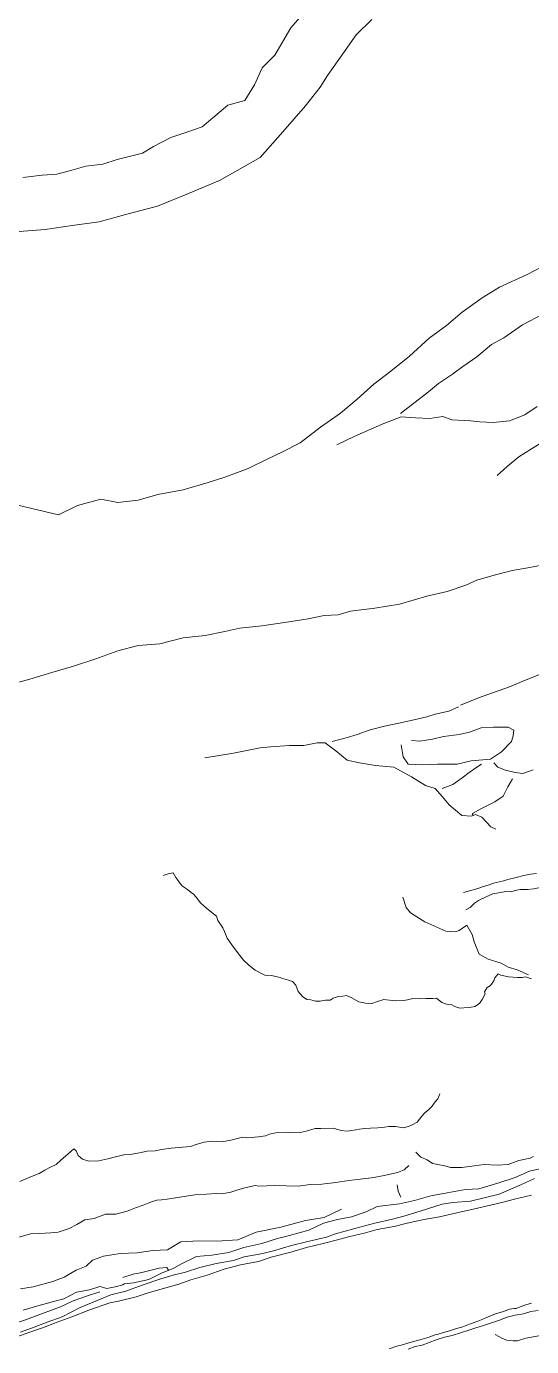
# Model space of a CAD drawing. Extents: x 683321 to 688873, y 7661944 to 7668387.
# Drawn here: x 687437.2 to 687588.5, y 7667466.3 to 7667861.8 of the extents above; entities that cross this region are included whole.
import ezdxf

# ---------------------------------------------------------------- set-up
doc = ezdxf.new("R2010")
doc.units = 0
doc.header["$MEASUREMENT"] = 0
doc.layers.add('01 CRESTA_Line', color=3, linetype='Continuous', lineweight=20)

msp = doc.modelspace()

# ---------------------------------------------------------------- linework, layer by layer
at = {"layer": '01 CRESTA_Line'}
for points in [[(687520.38, 7667865.98, 4440.07), (687516.38, 7667861.4, 4440.39), (687511.66, 7667853.19, 4440.18), (687507.78, 7667849.35, 4441.64), (687505.56, 7667844.34, 4441.65), (687502.65, 7667839.6, 4441.02), (687497.53, 7667838.18, 4443.46), (687493.66, 7667834.95, 4443.09), (687489.83, 7667831.77, 4442.74), (687485.21, 7667830.13, 4443.29), (687480.48, 7667828.48, 4444.03), (687475.31, 7667825.82, 4444.26), (687471.94, 7667823.83, 4444.08), (687467.62, 7667822.77, 4445.46), (687464.42, 7667821.94, 4446.35), (687460.09, 7667820.54, 4446.96), (687455.02, 7667819.95, 4448.63), (687450.08, 7667818.51, 4448.62), (687446.27, 7667817.54, 4449.07), (687441.97, 7667817.25, 4449.83), (687436.16, 7667816.56, 4450.17)], [(687435.02, 7667800.33, 4444.38), (687442.82, 7667801.01, 4443.38), (687450.93, 7667802.16, 4442.34), (687459.03, 7667803.31, 4441.31), (687467.73, 7667805.61, 4440.24), (687476.43, 7667807.92, 4439.18), (687485.75, 7667811.77, 4438.16), (687495.07, 7667815.63, 4437.14), (687507.24, 7667822.49, 4436.19), (687514.03, 7667830.26, 4435.72), (687520.82, 7667838.04, 4435.26), (687525.18, 7667843.59, 4434.61), (687527.4, 7667847.06, 4434.5), (687531.96, 7667853.62, 4434.27), (687536.02, 7667859.24, 4434.62), (687540.64, 7667863.92, 4434.21)], [(687434.63, 7667718.36, 4393.66), (687446.77, 7667715.44, 4390.15), (687452.52, 7667718.33, 4391.3), (687459.52, 7667720.14, 4391.03), (687464.61, 7667719.19, 4389.39), (687470.69, 7667719.86, 4387.68), (687476.57, 7667721.59, 4388.62), (687484.17, 7667722.93, 4387.48), (687491.66, 7667725.19, 4386.97), (687496.96, 7667726.85, 4386.8), (687503.66, 7667729.4, 4386.64), (687509.27, 7667732.15, 4386.78), (687513.95, 7667734.37, 4386.84), (687519.24, 7667737.03, 4386.87), (687525.34, 7667741.76, 4387.55), (687531.29, 7667745.92, 4387.86), (687536.26, 7667750.18, 4388.36), (687541.27, 7667754.59, 4388.76), (687546.37, 7667758.57, 4388.92), (687551.95, 7667762.98, 4389.24), (687557.81, 7667768.37, 4389.65), (687563.02, 7667772.21, 4389.76), (687567.7, 7667776.2, 4390.42), (687573.72, 7667780.53, 4390.7), (687578.93, 7667783.66, 4391.06), (687587.2, 7667787.46, 4391.26), (687594.68, 7667791.39, 4391.79)], [(687591.93, 7667775.56, 4387.81), (687585.77, 7667772.45, 4387.45), (687580.25, 7667768.56, 4386.61), (687576.54, 7667766.52, 4386.62), (687572.09, 7667762.85, 4386.01), (687567.97, 7667759.91, 4385.75), (687564.84, 7667757.59, 4385.7), (687560.6, 7667754.82, 4385.52), (687557.63, 7667752.33, 4385), (687553.67, 7667749.25, 4384.67), (687549.3, 7667745.86, 4384.11)], [(687590.23, 7667747.96, 4372.38), (687586.46, 7667745.46, 4371.85), (687581.86, 7667743.6, 4371.66), (687577.01, 7667743.15, 4372.74), (687573.02, 7667743.34, 4373.89), (687570.3, 7667743.65, 4374.82), (687564.67, 7667743.96, 4377.12), (687561.89, 7667744.91, 4378.75), (687558.05, 7667744.3, 4379.9), (687553.7, 7667744.58, 4381.93), (687549.42, 7667744.88, 4383.87), (687544.22, 7667742.88, 4382.95), (687541.22, 7667741.56, 4382.4), (687535.34, 7667739, 4381.83), (687530.17, 7667736.46, 4381.46)], [(687578.24, 7667727.24, 4363.96), (687581.24, 7667729.97, 4364.35), (687584.72, 7667732.85, 4364.61), (687588.49, 7667735.27, 4365.35), (687591.55, 7667737.11, 4365.98)], [(687591.54, 7667700.42, 4363.69), (687587.39, 7667699.61, 4364.12), (687582.72, 7667698.81, 4364.36), (687577.29, 7667697.37, 4364.69), (687572.08, 7667695.92, 4365.4), (687568.79, 7667694.45, 4365.78), (687563.19, 7667692.48, 4366.13), (687557.09, 7667691.17, 4366.93), (687548.92, 7667688.76, 4367.59), (687541.57, 7667687.5, 4368.23), (687534.29, 7667686.63, 4368.52), (687530.54, 7667685.49, 4368.93), (687526.39, 7667685.34, 4369.41), (687521.62, 7667684.38, 4369.76), (687515.17, 7667683.33, 4370.44), (687507.76, 7667682.24, 4370.66), (687501.13, 7667681.51, 4371.47), (687496.64, 7667680.52, 4371.83), (687490.73, 7667679.33, 4372.45), (687484.16, 7667678.64, 4373), (687477.17, 7667676.89, 4373.39), (687470.69, 7667676.38, 4374.16), (687464.56, 7667674.77, 4374.47), (687458.04, 7667672.33, 4374.82), (687451.33, 7667670.19, 4375.28), (687444.77, 7667668.3, 4375.82), (687438.19, 7667666.26, 4375.99), (687431.36, 7667664.34, 4376.54)], [(687635.12, 7667702.53, 4347.73), (687625.1, 7667699.86, 4350), (687621.06, 7667693.68, 4348.26), (687617.38, 7667689.55, 4347.42), (687610.98, 7667683.99, 4346.17), (687607.42, 7667679.15, 4344.46), (687602.58, 7667673.32, 4344.7), (687599.86, 7667669.91, 4344.49), (687597.61, 7667667.97, 4344.78), (687592.72, 7667668.4, 4345.32), (687586.85, 7667666.01, 4345.06), (687581.86, 7667663.92, 4345.03), (687572.58, 7667660.68, 4345.3), (687567.22, 7667658.46, 4345.43)], [(687528.8, 7667647.58, 4346.96), (687532.95, 7667648.65, 4346.94), (687536.3, 7667649.72, 4346.95), (687540.16, 7667651.05, 4347.09), (687544.48, 7667652.19, 4347.4), (687548.8, 7667653.05, 4347.32), (687551.97, 7667653.78, 4346.95), (687557.16, 7667655.02, 4346.43), (687559.68, 7667655.77, 4346.17), (687563.77, 7667656.71, 4345.88), (687566.67, 7667657.94, 4345.74)], [(687552.53, 7667647.88, 4341.37), (687555.08, 7667647.7, 4341.63), (687558.85, 7667648.25, 4341.19), (687562.17, 7667649.12, 4340.82), (687566.79, 7667649.66, 4339.56), (687569.88, 7667650.42, 4338.84), (687573.41, 7667651.7, 4338.8), (687577.06, 7667651.93, 4337.63), (687581.53, 7667651.85, 4336.3), (687583.19, 7667651.03, 4334.81), (687582.98, 7667649.32, 4333.3), (687582.54, 7667647.6, 4333.04), (687579.48, 7667644.47, 4333.49), (687576.2, 7667642.27, 4334.11), (687570.46, 7667641.77, 4335.57), (687566.2, 7667640.77, 4336.38), (687562.21, 7667640.76, 4337), (687560.32, 7667640.84, 4337.51), (687555.92, 7667640.61, 4338.37), (687551.58, 7667640.84, 4339.08), (687550.06, 7667642.99, 4340.21), (687549.43, 7667646.54, 4342.3)], [(687577.83, 7667621.3, 4320.14), (687576.32, 7667622.06, 4320.86), (687573.57, 7667624.94, 4321.22), (687571.71, 7667625.75, 4322.95), (687570.54, 7667625.21, 4324.23), (687567.64, 7667625.44, 4325.12), (687563.84, 7667628.65, 4326.81), (687561.81, 7667631.03, 4329.04), (687559.59, 7667633.49, 4332.34), (687556.74, 7667634.38, 4333.84), (687552.56, 7667637.02, 4336.54), (687547.29, 7667639.88, 4339.67), (687541.72, 7667640.36, 4340.2), (687536.99, 7667641.22, 4341.5), (687533.25, 7667642, 4342.5), (687529.84, 7667644.77, 4344.83), (687526.73, 7667647.21, 4346.77), (687524.34, 7667647.2, 4345.56), (687520.29, 7667646.43, 4346.8), (687516.04, 7667646.4, 4347.16), (687510.28, 7667645.94, 4346.86), (687507.17, 7667645.71, 4347.37), (687499.26, 7667644.05, 4347.59), (687490.66, 7667642.73, 4346.75)], [(687561.74, 7667633.53, 4332.46), (687564.89, 7667634.74, 4332.66), (687567.7, 7667636.67, 4333.13), (687569.86, 7667638.34, 4333.66), (687572.16, 7667639.85, 4333.98), (687573.51, 7667640.81, 4334.02)], [(687577.23, 7667641.17, 4333.02), (687578.44, 7667639.94, 4331.72), (687580.74, 7667638.97, 4330.38), (687583.61, 7667638.28, 4329.95), (687585.86, 7667638.03, 4329.91), (687588.95, 7667639.09, 4330.14)], [(687582.82, 7667636.44, 4329.16), (687581.37, 7667634.04, 4328.14), (687580.02, 7667631.23, 4327.04), (687577.55, 7667629.52, 4326.42), (687573.28, 7667627.43, 4325.65), (687570.98, 7667626.13, 4325.42), (687570.68, 7667625.6, 4325.27)], [(687588.53, 7667576.49, 4298.34), (687586.73, 7667577.06, 4298.43), (687585.7, 7667576.93, 4298.06), (687584.33, 7667576.92, 4297.75), (687581.64, 7667577.08, 4297.05), (687579.34, 7667577.62, 4296.83), (687578.49, 7667577.98, 4296.6), (687577.55, 7667576.78, 4295.17), (687577.19, 7667575.88, 4294.24), (687576.22, 7667574.51, 4292.89), (687575.2, 7667573.86, 4291.75), (687574.39, 7667572.59, 4290.18), (687574.64, 7667572, 4289.73), (687573.69, 7667570.28, 4288.58), (687572.89, 7667569.1, 4288.3), (687571.47, 7667568.25, 4288.21), (687569.96, 7667567.91, 4288.2), (687568.24, 7667567.83, 4288.02), (687567.06, 7667567.75, 4288.08), (687565.52, 7667568.18, 4288.11), (687564.42, 7667568.77, 4288.27), (687563.03, 7667568.92, 4288.35), (687561.64, 7667569.42, 4288.54), (687560.03, 7667570.72, 4288.62), (687558.89, 7667570.61, 4288.73), (687556.85, 7667570.56, 4288.78), (687554.99, 7667570.52, 4288.71), (687552.95, 7667570.55, 4288.97), (687551.37, 7667570.18, 4288.96), (687550.18, 7667569.95, 4289.02), (687547.81, 7667569.93, 4289.04), (687546.78, 7667569.96, 4289.05), (687544.23, 7667570.28, 4289.12), (687542.38, 7667569.67, 4289.1), (687540.67, 7667569.08, 4289.09), (687538.76, 7667569.24, 4289), (687536.78, 7667569.63, 4289.01), (687534.51, 7667570.93, 4288.77), (687533.11, 7667571.46, 4288.5), (687531.97, 7667571.33, 4288.15), (687530.27, 7667571.1, 4287.2), (687529.04, 7667570.68, 4286.44), (687528.22, 7667570.12, 4285.89), (687526.82, 7667570.09, 4285.21), (687525.24, 7667569.81, 4284.44), (687523.84, 7667569.8, 4284.03), (687522.41, 7667570.17, 4283.73), (687521.21, 7667570.26, 4283.61), (687519.86, 7667571.24, 4284.05), (687518.61, 7667572.68, 4284.68), (687517.91, 7667574.55, 4285.48), (687516.9, 7667575.66, 4286.46), (687515.66, 7667576.05, 4286.75), (687513.56, 7667576.64, 4286.98), (687513.22, 7667576.86, 4287.23), (687510.65, 7667577.53, 4288.41), (687508.58, 7667577.59, 4288.26), (687505.74, 7667579.11, 4288.04), (687503.81, 7667580.56, 4288.42), (687502.23, 7667582.09, 4289.06), (687500.45, 7667584.42, 4290.45), (687498.74, 7667586.69, 4291.72), (687497.38, 7667588.71, 4292.84), (687496.5, 7667590.67, 4294.08), (687496.05, 7667591.76, 4294.83), (687494.58, 7667594, 4296.67), (687494.17, 7667595.28, 4297.83), (687491.7, 7667597.11, 4299.72), (687490.41, 7667598.24, 4300.83), (687489.3, 7667599.28, 4301.67), (687488.09, 7667600.92, 4302.69), (687487.28, 7667601.87, 4303.53), (687486.54, 7667602.4, 4304.14), (687485.47, 7667603.28, 4305.19), (687483.93, 7667604.2, 4305.71), (687483.3, 7667605.09, 4306.71), (687482.56, 7667606.03, 4307.62), (687481.99, 7667606.83, 4308.27), (687481.18, 7667608.29, 4309.38), (687479.66, 7667607.96, 4308.89), (687478.21, 7667607.41, 4308.67)], [(687589.98, 7667608.08, 4309.28), (687588.2, 7667607.87, 4309.11), (687586.15, 7667607.44, 4308.99), (687583.87, 7667606.89, 4308.88), (687581.38, 7667606.28, 4308.46), (687579.84, 7667605.7, 4308.47), (687577.12, 7667605.15, 4308.36), (687575.8, 7667604.6, 4307.99), (687573.86, 7667604.06, 4307.51), (687572.43, 7667603.59, 4307.37), (687570.66, 7667603.08, 4307.24), (687568.17, 7667602.35, 4306.92)], [(687549.96, 7667600.97, 4303.32), (687550.93, 7667597.84, 4301.32), (687552.2, 7667596.27, 4300.69), (687554.12, 7667595.04, 4300.69), (687556.55, 7667593.61, 4300.75), (687562.82, 7667590.73, 4300.06), (687565.6, 7667590.54, 4300.15), (687566.85, 7667591, 4300.58), (687569.13, 7667592.59, 4300.64), (687570.75, 7667589.75, 4299.85), (687571.29, 7667587.6, 4299.28), (687572.8, 7667583.83, 4299.21), (687575.51, 7667582.41, 4299.02), (687579.42, 7667581.2, 4299.29), (687581.49, 7667580.01, 4298.9), (687584.23, 7667579.16, 4298.8), (687587.64, 7667577.72, 4299)], [(687602.69, 7667602.6, 4308.94), (687601.31, 7667602.35, 4308.7), (687599.7, 7667602.57, 4308.64), (687598.07, 7667603.17, 4308.9), (687596.13, 7667603.74, 4308.99), (687594.29, 7667603.89, 4308.86), (687592.48, 7667603.37, 4308.73), (687590.59, 7667603.75, 4308.22), (687589.22, 7667603.44, 4307.86), (687587.26, 7667603.24, 4307.32), (687585.11, 7667603.21, 4306.63), (687584.14, 7667603.07, 4306.43), (687582.23, 7667602.6, 4306.19), (687580.8, 7667602.63, 4306), (687578.14, 7667602.17, 4305.97), (687576.9, 7667601.92, 4305.8), (687574.96, 7667601.06, 4305.48), (687572.63, 7667599.97, 4304.83), (687571.4, 7667599.17, 4304.55), (687570.11, 7667597.89, 4304.15), (687568.79, 7667597.16, 4303.98)], [(687561, 7667542.07, 4275.01), (687560.43, 7667540.57, 4275.25), (687559.59, 7667539.63, 4275.06), (687558.65, 7667538.28, 4275.23), (687557.78, 7667537.32, 4275.38), (687556.56, 7667536.35, 4275.25), (687555.63, 7667535.3, 4275.18), (687554.26, 7667533.51, 4275.33), (687553.17, 7667532.99, 4274.93), (687551.62, 7667532.29, 4274.95), (687550.05, 7667531.87, 4275.15), (687547.78, 7667532.26, 4275.26), (687545.74, 7667532.29, 4275.44), (687544.47, 7667532.04, 4275.21), (687542.5, 7667531.82, 4275.28), (687540.25, 7667531.76, 4274.98), (687538.6, 7667531.68, 4275), (687536.94, 7667531.44, 4275.25), (687535.91, 7667531.21, 4275.45), (687534.53, 7667531.1, 4275.69), (687533.37, 7667530.83, 4275.53), (687531.46, 7667531.09, 4275.68), (687529.06, 7667531.78, 4275.49), (687525.43, 7667531.7, 4275.68), (687523.73, 7667531.63, 4275.39), (687520.96, 7667530.81, 4275.55), (687519.21, 7667530.44, 4275.55), (687516.82, 7667530.36, 4275.47), (687515.16, 7667530.51, 4275.32), (687512.53, 7667530.42, 4275.13), (687510.35, 7667530.02, 4275.28), (687508.79, 7667529.44, 4275.38), (687506.71, 7667529.15, 4275.4), (687503.55, 7667528.83, 4275.26), (687501.94, 7667529.09, 4275.28), (687498.41, 7667528.18, 4274.82), (687495.73, 7667527.68, 4274.97), (687492.9, 7667527.81, 4274.6), (687490.48, 7667527.58, 4274.53), (687488.08, 7667526.81, 4274.54), (687486.35, 7667526.28, 4274.98), (687482.95, 7667525.94, 4274.67), (687480.52, 7667525.76, 4274.68), (687477.62, 7667525.4, 4274.77), (687475.79, 7667524.98, 4274.78), (687473.38, 7667524.86, 4274.53), (687471.07, 7667524.41, 4274.54), (687468.3, 7667523.88, 4274.26), (687466.41, 7667523.79, 4274.37), (687463.51, 7667523.03, 4274.14), (687461.59, 7667522.59, 4274.32), (687458.85, 7667521.92, 4274.81), (687455.86, 7667521.84, 4275.32), (687454.04, 7667522.45, 4275.22), (687452.71, 7667523.58, 4276.44), (687452.1, 7667524.96, 4276.89), (687451.38, 7667525.53, 4276.35), (687449.58, 7667523.99, 4275.48), (687447.66, 7667522.26, 4275.11), (687446.15, 7667520.84, 4274.84), (687444.21, 7667519.94, 4273.84), (687442.77, 7667519.2, 4272.72), (687441.07, 7667518.22, 4271.67), (687437.72, 7667516.89, 4271.39), (687435.25, 7667515.78, 4271.03)], [(687553.84, 7667524.53, 4268.83), (687555.39, 7667523.09, 4269.08), (687557.2, 7667522.29, 4269.28), (687558.85, 7667521.14, 4269.64), (687562.55, 7667520.51, 4269.87), (687564.25, 7667519.98, 4270.26), (687567.63, 7667519.95, 4269.69), (687571.3, 7667520.42, 4270.12), (687574.27, 7667520.86, 4270.22), (687578.24, 7667520.7, 4269.7), (687581.53, 7667520.87, 4270.1), (687584.74, 7667522.05, 4268.8), (687588.09, 7667522.75, 4268.56), (687589.08, 7667523.23, 4268.6)], [(687432.49, 7667498.43, 4266.91), (687438.42, 7667500.07, 4266.6), (687441.08, 7667500.21, 4266.53), (687444.52, 7667500.38, 4266.38), (687446.75, 7667500.63, 4266.29), (687449.97, 7667501.65, 4265.67), (687452.26, 7667502.86, 4266.02), (687454.69, 7667504.31, 4266.05), (687457.45, 7667504.68, 4266.05), (687460.88, 7667505.97, 4266.55), (687464.03, 7667505.99, 4266.78), (687467.43, 7667506.93, 4266.91), (687469.86, 7667507.92, 4266.99), (687472.18, 7667508.67, 4266.82), (687474.69, 7667509.68, 4267.12), (687476.25, 7667510.17, 4267.42), (687477.67, 7667510.31, 4267.42), (687479.36, 7667510.47, 4267.38), (687481.9, 7667510.92, 4267.54), (687487.68, 7667511.75, 4267.58), (687491.14, 7667511.98, 4267.43), (687494.06, 7667512.2, 4267.47), (687495.69, 7667512.08, 4267.4), (687498.46, 7667512.58, 4267.11), (687500.26, 7667513.2, 4267.15), (687502.64, 7667513.92, 4267.16), (687505.71, 7667514.54, 4266.89), (687506.83, 7667514.36, 4266.9), (687511.58, 7667514.59, 4266.73), (687518.57, 7667514.4, 4265.81), (687522.2, 7667514.92, 4266.65), (687525.65, 7667514.99, 4266.63), (687529.9, 7667515.49, 4266.41), (687533.82, 7667516.12, 4266.06), (687537.21, 7667516.45, 4266.23), (687541.3, 7667516.98, 4266.24), (687544.32, 7667517.54, 4265.83), (687548.39, 7667518.52, 4265.25), (687550.32, 7667519.3, 4266.22), (687551.72, 7667520.61, 4266.63)], [(687592.75, 7667519.93, 4266.6), (687587.91, 7667518.85, 4265.78), (687583.61, 7667516.93, 4263.98), (687578.45, 7667515.25, 4263.68), (687572.73, 7667513.62, 4263), (687568.77, 7667513.39, 4262.39), (687563.21, 7667512.37, 4261.77), (687558.33, 7667511.52, 4261.39), (687553.4, 7667510.04, 4261.05), (687548.94, 7667509.11, 4260.26), (687542.28, 7667508.27, 4259.64), (687538.99, 7667506.73, 4259.16), (687534.62, 7667505.18, 4258.63), (687530.39, 7667504.36, 4257.83), (687526.22, 7667503.26, 4256.89), (687521.78, 7667501.2, 4256.79), (687516, 7667499.6, 4256.53), (687512.44, 7667498.67, 4255.89), (687507.71, 7667497.25, 4255.32), (687502.29, 7667495.99, 4255.11), (687497.83, 7667494.48, 4254.06), (687492.7, 7667493.66, 4253.65), (687488.17, 7667493.3, 4252.65), (687483.66, 7667491.12, 4252.73), (687481.41, 7667489.83, 4253.06), (687477.68, 7667488.34, 4253.04), (687473.88, 7667486.39, 4253.94), (687469.25, 7667485.46, 4253.89), (687466.53, 7667485.11, 4253.88), (687466.07, 7667484.87, 4253.76), (687463.8, 7667484.25, 4253.37), (687461.32, 7667483.71, 4253.19), (687459.17, 7667484.35, 4253.02), (687456.13, 7667483.33, 4253.58), (687452.18, 7667482.61, 4253.16), (687448.38, 7667480.64, 4253.07), (687445.27, 7667479.82, 4253.83), (687440.59, 7667478.48, 4253.21), (687436.22, 7667477.27, 4253)], [(687435.47, 7667470.67, 4250.71), (687439.5, 7667472.12, 4251.05), (687443.4, 7667473.63, 4251.2), (687447.88, 7667475.26, 4251.46), (687453.31, 7667478.07, 4251.78), (687458.44, 7667480.12, 4252.3), (687462.5, 7667481.79, 4252.6), (687467.03, 7667482.97, 4252.98), (687471.91, 7667484.75, 4253.33), (687477.43, 7667486.65, 4253.44), (687481.18, 7667487.7, 4254.01), (687484.86, 7667488.61, 4254.43), (687489.14, 7667490.02, 4254.84), (687494.03, 7667491.22, 4255.39), (687499.21, 7667492.09, 4256.05), (687502.43, 7667493.18, 4256.35), (687508.06, 7667494.19, 4257.14), (687511.18, 7667495.05, 4257.56), (687516.6, 7667496.58, 4258.12), (687521.5, 7667497.84, 4258.72), (687527.1, 7667499.11, 4259.32), (687529.83, 7667500.06, 4259.5), (687535.57, 7667501.71, 4260.08), (687541.6, 7667503.26, 4261.02), (687546.9, 7667504.49, 4261.53), (687550.26, 7667505.42, 4261.83), (687555.19, 7667506.93, 4262.28), (687561.7, 7667508.99, 4262.86), (687564.93, 7667509.5, 4263.08), (687570.22, 7667509.89, 4263.77), (687574.27, 7667510.86, 4264.15), (687578.83, 7667511.97, 4264.55), (687585.54, 7667514.87, 4265.55), (687589.38, 7667516.7, 4266.25)], [(687548.27, 7667514.73, 4262.28), (687548.57, 7667512.88, 4261.65), (687549.4, 7667511.12, 4261.23)], [(687588.53, 7667511.67, 4265.76), (687583.39, 7667510.49, 4265.25), (687579.96, 7667509.62, 4264.82), (687576.2, 7667508.68, 4264.41), (687570.97, 7667507.52, 4263.77), (687566.17, 7667506.43, 4263.38), (687560.89, 7667505.19, 4262.8), (687555.75, 7667504.29, 4262.41), (687550.81, 7667503.17, 4261.94), (687547.34, 7667502.34, 4261.49), (687542.22, 7667501.42, 4261.15), (687538.72, 7667500.42, 4260.73), (687533.65, 7667499.24, 4260.03), (687529.99, 7667498.23, 4259.52), (687526.06, 7667497.2, 4259.07), (687521.08, 7667496.03, 4258.61), (687516.36, 7667494.6, 4257.97), (687510.49, 7667493.1, 4257.36), (687506.72, 7667491.86, 4256.91), (687501.33, 7667490.77, 4256.34), (687496.48, 7667489.53, 4255.82), (687491.37, 7667487.76, 4255.37), (687486.45, 7667486.28, 4254.74), (687482.86, 7667485.04, 4254.46), (687478.98, 7667483.92, 4254.07), (687473.7, 7667482.47, 4253.77), (687470.1, 7667481.23, 4253.4), (687464.83, 7667479.94, 4253.06), (687462.24, 7667479.38, 4252.7), (687455.92, 7667477.23, 4252.3), (687450.83, 7667475.27, 4251.8), (687446.45, 7667473.62, 4251.4), (687442.02, 7667471.95, 4251.12), (687438.21, 7667470.66, 4250.97), (687433.26, 7667468.82, 4250.53)], [(687435.42, 7667483.66, 4258.98), (687439.22, 7667484.25, 4258.93), (687445.07, 7667485.79, 4259.07), (687448.55, 7667487.15, 4259.5), (687452.14, 7667489.22, 4259.83), (687455.07, 7667490.38, 4259), (687457.01, 7667492.2, 4259), (687460.31, 7667493.36, 4259), (687465.24, 7667494.2, 4259), (687470.39, 7667494.41, 4259), (687475.09, 7667495.13, 4259), (687479.46, 7667495.3, 4259), (687483.43, 7667497.74, 4259), (687488.86, 7667498.03, 4259), (687494.27, 7667497.86, 4258.46), (687500.57, 7667498.33, 4258.07), (687506.06, 7667500.59, 4258.63), (687513.38, 7667502.13, 4258.16), (687520.81, 7667504.09, 4257.67), (687526.4, 7667504.97, 4257.67), (687531.55, 7667507.46, 4258.79)], [(687466.1, 7667487.03, 4253.84), (687469.2, 7667488.04, 4254.27), (687471.74, 7667488.52, 4254.07), (687474.54, 7667489.17, 4253.73), (687476.96, 7667489.78, 4253.56), (687479.22, 7667489.98, 4253.07), (687479.81, 7667489.26, 4252.77)], [(687434.5, 7667473.49, 4252.26), (687437.27, 7667474.42, 4252.76), (687442.83, 7667476.58, 4252.89), (687447.45, 7667478.27, 4252.96), (687451.23, 7667480.07, 4253.16), (687455.55, 7667481.56, 4253.09), (687459.22, 7667482.76, 4253.27)], [(687588.53, 7667479.32, 4264.42), (687586.1, 7667478.67, 4264.11), (687583.89, 7667477.78, 4263.82), (687583.34, 7667477.71, 4263.68), (687581.91, 7667477.5, 4263.66), (687580.08, 7667476.83, 4263.47), (687577.71, 7667476.15, 4263.15), (687575.99, 7667475.48, 4262.95), (687573.95, 7667474.57, 4262.79), (687571.87, 7667473.73, 4262.56), (687569.95, 7667473.04, 4262.5), (687567.95, 7667472.2, 4262.28), (687566.03, 7667471.72, 4262.12), (687563.97, 7667471.08, 4261.92), (687562.1, 7667470.53, 4261.73), (687560.26, 7667469.98, 4261.55), (687559.49, 7667469.83, 4261.39), (687557.85, 7667469.15, 4261.22), (687555.76, 7667468.56, 4261.16), (687553.93, 7667468.01, 4261.03), (687551.73, 7667467.48, 4260.81), (687549.84, 7667466.86, 4260.56), (687548.15, 7667466.42, 4260.43), (687545.86, 7667465.69, 4260.26)], [(687551.55, 7667465.54, 4260.75), (687553.62, 7667466.34, 4260.96), (687555.71, 7667466.79, 4261.14), (687557.79, 7667467.54, 4261.24), (687559.92, 7667468.36, 4261.48), (687562.47, 7667469.13, 4261.74), (687564.73, 7667469.61, 4262.02), (687567.26, 7667470.41, 4262.25), (687569.76, 7667471.27, 4262.53), (687571.78, 7667471.89, 4262.68), (687574.12, 7667472.63, 4262.83), (687576.53, 7667473.43, 4262.97), (687578.9, 7667474.25, 4263.31), (687581.21, 7667475.16, 4263.58), (687583.62, 7667475.74, 4263.88), (687586.13, 7667476.16, 4264.19), (687588.28, 7667476.83, 4264.44), (687590.48, 7667477.16, 4264.68)], [(687577.63, 7667469.93, 4256.87), (687579.78, 7667468.73, 4257.38), (687581.15, 7667468.21, 4258.41), (687582.99, 7667468, 4259.42), (687584.27, 7667468.05, 4260.06), (687586.76, 7667468.82, 4260.1), (687591.81, 7667469.72, 4260.33), (687594.3, 7667470.47, 4259.85), (687596.28, 7667470.81, 4259.89), (687598.1, 7667471.46, 4259.58), (687598.6, 7667471.92, 4258.9), (687599.4, 7667473.35, 4258.63), (687599.42, 7667474.4, 4258.49)]]:
    msp.add_polyline3d(points, dxfattribs=at)

doc.saveas('drawing.dxf')
